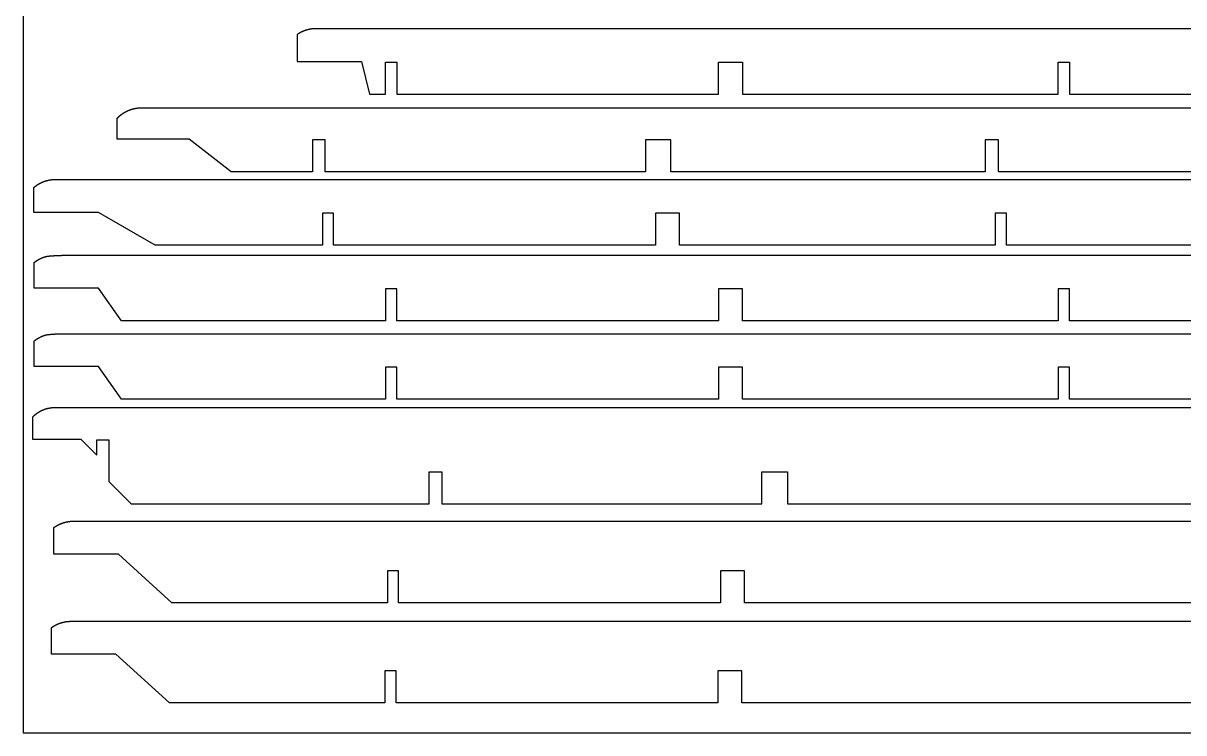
# Model space of a CAD drawing. Header units: inches. Extents: x -572 to -437, y -715 to -380.
# Drawn here: x -571.68 to -535.43, y -668.26 to -646.1 of the extents above; entities that cross this region are included whole.
import ezdxf

# ---------------------------------------------------------------- set-up
doc = ezdxf.new("R2010")
doc.units = ezdxf.units.IN
doc.header["$MEASUREMENT"] = 0
doc.layers.add('pic', color=1, linetype='Continuous')

msp = doc.modelspace()

# ---------------------------------------------------------------- linework, layer by layer
at = {"color": 7, "linetype": 'Continuous', "lineweight": 25}
for points in [[(-515.833, -646.266), (-562.526, -646.266), (-562.531, -646.266), (-562.536, -646.266), (-562.541, -646.266), (-562.546, -646.266), (-562.551, -646.266), (-562.555, -646.267), (-562.56, -646.267), (-562.565, -646.267), (-562.57, -646.267), (-562.575, -646.267), (-562.58, -646.267), (-562.585, -646.268), (-562.589, -646.268), (-562.594, -646.268), (-562.599, -646.269), (-562.604, -646.269), (-562.609, -646.269), (-562.614, -646.27), (-562.619, -646.27), (-562.623, -646.27), (-562.628, -646.271), (-562.633, -646.271), (-562.638, -646.272), (-562.643, -646.272), (-562.648, -646.273), (-562.653, -646.273), (-562.657, -646.274), (-562.662, -646.275), (-562.667, -646.275), (-562.672, -646.276), (-562.677, -646.276), (-562.682, -646.277), (-562.686, -646.278), (-562.691, -646.279), (-562.696, -646.279), (-562.701, -646.28), (-562.706, -646.281), (-562.711, -646.282), (-562.715, -646.282), (-562.72, -646.283), (-562.725, -646.284), (-562.73, -646.285), (-562.734, -646.286), (-562.739, -646.287), (-562.744, -646.288), (-562.749, -646.289), (-562.754, -646.29), (-562.758, -646.291), (-562.763, -646.292), (-562.768, -646.293), (-562.773, -646.294), (-562.777, -646.295), (-562.782, -646.296), (-562.787, -646.297), (-562.792, -646.299), (-562.794, -646.299), (-562.796, -646.3), (-562.801, -646.301), (-562.806, -646.302), (-562.81, -646.303), (-562.815, -646.305), (-562.82, -646.306), (-562.824, -646.307), (-562.829, -646.309), (-562.834, -646.31), (-562.838, -646.311), (-562.843, -646.313), (-562.848, -646.314), (-562.852, -646.316), (-562.857, -646.317), (-562.861, -646.319), (-562.866, -646.32), (-562.871, -646.322), (-562.875, -646.323), (-562.88, -646.325), (-562.884, -646.326), (-562.889, -646.328), (-562.894, -646.33), (-562.898, -646.331), (-562.903, -646.333), (-562.907, -646.335), (-562.912, -646.336), (-562.916, -646.338), (-562.921, -646.34), (-562.925, -646.342), (-562.93, -646.343), (-562.934, -646.345), (-562.939, -646.347), (-562.943, -646.349), (-562.948, -646.351), (-562.952, -646.353), (-562.957, -646.355), (-562.961, -646.357), (-562.966, -646.359), (-562.97, -646.361), (-562.975, -646.363), (-562.979, -646.365), (-562.983, -646.367), (-562.988, -646.369), (-562.992, -646.371), (-562.997, -646.373), (-563.001, -646.375), (-563.005, -646.377), (-563.01, -646.38), (-563.014, -646.382), (-563.018, -646.384), (-563.023, -646.386), (-563.027, -646.389), (-563.031, -646.391), (-563.036, -646.393), (-563.04, -646.396), (-563.044, -646.398), (-563.048, -646.4), (-563.053, -646.403), (-563.057, -646.405), (-563.061, -646.407), (-563.065, -646.41), (-563.069, -646.412), (-563.073, -646.415), (-563.078, -646.417), (-563.082, -646.42), (-563.086, -646.422), (-563.09, -646.425), (-563.094, -646.428), (-563.098, -646.43), (-563.102, -646.433), (-563.106, -646.436), (-563.11, -646.438), (-563.125, -646.448), (-563.125, -647.296), (-561.12, -647.296), (-560.865, -648.316), (-560.369, -648.316), (-560.369, -647.316), (-560.019, -647.316), (-560.019, -648.316), (-549.969, -648.316), (-549.969, -647.316), (-549.219, -647.316), (-549.219, -648.316), (-539.355, -648.316), (-539.355, -647.316), (-539.005, -647.316), (-539.005, -648.316), (-529.141, -648.316)], [(-541.218, -650.722), (-541.218, -649.737), (-541.637, -649.737), (-541.637, -650.737), (-551.451, -650.737), (-551.451, -649.737), (-552.251, -649.737), (-552.251, -650.737), (-562.251, -650.737), (-562.251, -649.737), (-562.651, -649.737), (-562.651, -650.737), (-562.882, -650.737), (-563.114, -650.737), (-563.345, -650.737), (-563.576, -650.737), (-563.807, -650.737), (-564.038, -650.737), (-564.269, -650.737), (-564.5, -650.737), (-564.731, -650.737), (-564.962, -650.737), (-565.19, -650.737), (-566.502, -649.717), (-568.746, -649.717), (-568.746, -649.062), (-568.744, -649.06), (-568.742, -649.058), (-568.739, -649.055), (-568.737, -649.053), (-568.735, -649.05), (-568.732, -649.048), (-568.73, -649.046), (-568.728, -649.043), (-568.725, -649.041), (-568.723, -649.039), (-568.721, -649.036), (-568.718, -649.034), (-568.716, -649.031), (-568.714, -649.029), (-568.711, -649.027), (-568.709, -649.024), (-568.707, -649.022), (-568.704, -649.02), (-568.702, -649.018), (-568.699, -649.015), (-568.697, -649.013), (-568.695, -649.011), (-568.692, -649.008), (-568.69, -649.006), (-568.687, -649.004), (-568.685, -649.002), (-568.682, -648.999), (-568.68, -648.997), (-568.677, -648.995), (-568.675, -648.993), (-568.672, -648.991), (-568.67, -648.988), (-568.667, -648.986), (-568.665, -648.984), (-568.662, -648.982), (-568.66, -648.98), (-568.657, -648.977), (-568.655, -648.975), (-568.652, -648.973), (-568.649, -648.971), (-568.647, -648.969), (-568.644, -648.967), (-568.642, -648.965), (-568.639, -648.963), (-568.637, -648.96), (-568.634, -648.958), (-568.631, -648.956), (-568.629, -648.954), (-568.626, -648.952), (-568.623, -648.95), (-568.621, -648.948), (-568.618, -648.946), (-568.615, -648.944), (-568.613, -648.942), (-568.61, -648.94), (-568.607, -648.938), (-568.605, -648.936), (-568.602, -648.934), (-568.599, -648.932), (-568.597, -648.93), (-568.594, -648.928), (-568.591, -648.926), (-568.588, -648.924), (-568.586, -648.922), (-568.583, -648.921), (-568.58, -648.919), (-568.577, -648.917), (-568.575, -648.915), (-568.572, -648.913), (-568.569, -648.911), (-568.566, -648.909), (-568.564, -648.907), (-568.561, -648.906), (-568.558, -648.904), (-568.555, -648.902), (-568.552, -648.9), (-568.55, -648.898), (-568.547, -648.897), (-568.544, -648.895), (-568.541, -648.893), (-568.538, -648.891), (-568.535, -648.89), (-568.533, -648.888), (-568.53, -648.886), (-568.527, -648.884), (-568.524, -648.883), (-568.521, -648.881), (-568.518, -648.879), (-568.516, -648.878), (-568.513, -648.876), (-568.51, -648.874), (-568.507, -648.873), (-568.504, -648.871), (-568.501, -648.869), (-568.498, -648.868), (-568.495, -648.866), (-568.492, -648.865), (-568.489, -648.863), (-568.487, -648.861), (-568.484, -648.86), (-568.481, -648.858), (-568.478, -648.857), (-568.475, -648.855), (-568.472, -648.854), (-568.469, -648.852), (-568.466, -648.851), (-568.463, -648.849), (-568.46, -648.848), (-568.457, -648.846), (-568.454, -648.845), (-568.451, -648.843), (-568.448, -648.842), (-568.445, -648.84), (-568.442, -648.839), (-568.439, -648.837), (-568.436, -648.836), (-568.433, -648.835), (-568.43, -648.833), (-568.427, -648.832), (-568.424, -648.83), (-568.421, -648.829), (-568.418, -648.828), (-568.415, -648.826), (-568.412, -648.825), (-568.409, -648.824), (-568.406, -648.822), (-568.402, -648.821), (-568.399, -648.82), (-568.396, -648.818), (-568.393, -648.817), (-568.39, -648.816), (-568.387, -648.815), (-568.384, -648.813), (-568.381, -648.812), (-568.378, -648.811), (-568.375, -648.81), (-568.372, -648.808), (-568.368, -648.807), (-568.365, -648.806), (-568.362, -648.805), (-568.359, -648.804), (-568.356, -648.803), (-568.353, -648.801), (-568.35, -648.8), (-568.346, -648.799), (-568.343, -648.798), (-568.34, -648.797), (-568.337, -648.796), (-568.334, -648.795), (-568.331, -648.794), (-568.328, -648.793), (-568.324, -648.791), (-568.321, -648.79), (-568.318, -648.789), (-568.315, -648.788), (-568.312, -648.787), (-568.308, -648.786), (-568.305, -648.785), (-568.302, -648.784), (-568.299, -648.783), (-568.296, -648.782), (-568.292, -648.781), (-568.289, -648.78), (-568.286, -648.779), (-568.283, -648.779), (-568.28, -648.778), (-568.276, -648.777), (-568.273, -648.776), (-568.27, -648.775), (-568.267, -648.774), (-568.264, -648.773), (-568.26, -648.772), (-568.257, -648.771), (-568.254, -648.771), (-568.251, -648.77), (-568.247, -648.769), (-568.244, -648.768), (-568.241, -648.767), (-568.238, -648.767), (-568.234, -648.766), (-568.231, -648.765), (-568.228, -648.764), (-568.225, -648.764), (-568.221, -648.763), (-568.218, -648.762), (-568.215, -648.761), (-568.212, -648.761), (-568.208, -648.76), (-568.205, -648.759), (-568.202, -648.759), (-568.199, -648.758), (-568.195, -648.757), (-568.192, -648.757), (-568.189, -648.756), (-568.186, -648.755), (-568.182, -648.755), (-568.179, -648.754), (-568.176, -648.754), (-568.172, -648.753), (-568.169, -648.752), (-568.166, -648.752), (-568.163, -648.751), (-568.159, -648.751), (-568.156, -648.75), (-568.153, -648.75), (-568.149, -648.749), (-568.146, -648.749), (-568.143, -648.748), (-568.139, -648.748), (-568.136, -648.747), (-568.133, -648.747), (-568.129, -648.746), (-568.126, -648.746), (-568.123, -648.745), (-568.119, -648.745), (-568.116, -648.745), (-568.113, -648.744), (-568.109, -648.744), (-568.106, -648.743), (-568.103, -648.743), (-568.099, -648.743), (-568.096, -648.742), (-568.093, -648.742), (-568.089, -648.742), (-568.086, -648.741), (-568.083, -648.741), (-568.079, -648.741), (-568.076, -648.741), (-568.073, -648.74), (-568.069, -648.74), (-568.066, -648.74), (-568.063, -648.739), (-568.059, -648.739), (-568.056, -648.739), (-568.053, -648.739), (-568.049, -648.739), (-568.046, -648.738), (-568.042, -648.738), (-568.039, -648.738), (-568.036, -648.738), (-568.032, -648.738), (-568.029, -648.738), (-568.026, -648.737), (-568.022, -648.737), (-568.019, -648.737), (-568.016, -648.737), (-568.012, -648.737), (-568.009, -648.737), (-568.006, -648.737), (-568.002, -648.737), (-567.999, -648.737), (-567.995, -648.737), (-567.992, -648.737), (-567.989, -648.737), (-567.985, -648.737), (-514.657, -648.737)], [(-531.112, -653.024), (-540.976, -653.024), (-540.976, -652.024), (-541.326, -652.024), (-541.326, -653.024), (-551.19, -653.024), (-551.19, -652.024), (-551.94, -652.024), (-551.94, -653.024), (-561.99, -653.024), (-561.99, -652.024), (-562.34, -652.024), (-562.34, -653.024), (-562.838, -653.024), (-563.31, -653.024), (-563.782, -653.024), (-564.255, -653.024), (-564.727, -653.024), (-565.199, -653.024), (-565.672, -653.024), (-566.144, -653.024), (-566.616, -653.024), (-567.089, -653.024), (-567.568, -653.024), (-569.335, -652.004), (-571.353, -652.004), (-571.353, -651.227), (-571.34, -651.216), (-571.335, -651.213), (-571.331, -651.209), (-571.327, -651.205), (-571.322, -651.202), (-571.318, -651.198), (-571.313, -651.195), (-571.309, -651.191), (-571.304, -651.188), (-571.3, -651.184), (-571.295, -651.181), (-571.291, -651.177), (-571.286, -651.174), (-571.282, -651.171), (-571.277, -651.167), (-571.272, -651.164), (-571.268, -651.161), (-571.263, -651.157), (-571.258, -651.154), (-571.254, -651.151), (-571.249, -651.148), (-571.244, -651.145), (-571.239, -651.142), (-571.235, -651.138), (-571.23, -651.135), (-571.225, -651.132), (-571.22, -651.129), (-571.215, -651.126), (-571.21, -651.123), (-571.206, -651.12), (-571.201, -651.117), (-571.196, -651.115), (-571.191, -651.112), (-571.186, -651.109), (-571.181, -651.106), (-571.176, -651.103), (-571.171, -651.101), (-571.166, -651.098), (-571.161, -651.095), (-571.156, -651.092), (-571.151, -651.09), (-571.146, -651.087), (-571.141, -651.085), (-571.136, -651.082), (-571.131, -651.08), (-571.125, -651.077), (-571.12, -651.075), (-571.115, -651.072), (-571.11, -651.07), (-571.105, -651.067), (-571.1, -651.065), (-571.094, -651.063), (-571.089, -651.06), (-571.084, -651.058), (-571.079, -651.056), (-571.074, -651.054), (-571.068, -651.052), (-571.063, -651.049), (-571.058, -651.047), (-571.053, -651.045), (-571.047, -651.043), (-571.042, -651.041), (-571.037, -651.039), (-571.031, -651.037), (-571.026, -651.035), (-571.021, -651.033), (-571.015, -651.032), (-571.01, -651.03), (-571.004, -651.028), (-570.999, -651.026), (-570.994, -651.024), (-570.988, -651.023), (-570.983, -651.021), (-570.977, -651.019), (-570.972, -651.018), (-570.966, -651.016), (-570.961, -651.015), (-570.956, -651.013), (-570.95, -651.011), (-570.945, -651.01), (-570.939, -651.009), (-570.934, -651.007), (-570.928, -651.006), (-570.922, -651.004), (-570.917, -651.003), (-570.911, -651.002), (-570.906, -651), (-570.9, -650.999), (-570.895, -650.998), (-570.889, -650.997), (-570.884, -650.996), (-570.878, -650.994), (-570.872, -650.993), (-570.867, -650.992), (-570.861, -650.991), (-570.856, -650.99), (-570.85, -650.989), (-570.844, -650.988), (-570.839, -650.987), (-570.833, -650.987), (-570.827, -650.986), (-570.822, -650.985), (-570.816, -650.984), (-570.811, -650.983), (-570.805, -650.983), (-570.799, -650.982), (-570.794, -650.981), (-570.788, -650.981), (-570.782, -650.98), (-570.777, -650.979), (-570.771, -650.979), (-570.765, -650.978), (-570.76, -650.978), (-570.754, -650.977), (-570.748, -650.977), (-570.743, -650.977), (-570.737, -650.976), (-570.731, -650.976), (-570.726, -650.976), (-570.72, -650.975), (-570.714, -650.975), (-570.709, -650.975), (-570.703, -650.975), (-570.697, -650.975), (-570.691, -650.975), (-570.686, -650.974), (-570.68, -650.974), (-570.674, -650.974), (-511.628, -650.974)], [(-531.423, -650.737), (-541.222, -650.737)], [(-529.141, -655.393), (-539.005, -655.393), (-539.005, -654.393), (-539.355, -654.393), (-539.355, -655.393), (-549.219, -655.393), (-549.219, -654.393), (-549.969, -654.393), (-549.969, -655.393), (-560.019, -655.393), (-560.019, -654.393), (-560.369, -654.393), (-560.369, -655.393), (-568.616, -655.393), (-569.333, -654.373), (-571.345, -654.373), (-571.345, -653.573), (-571.334, -653.565), (-571.332, -653.563), (-571.331, -653.562), (-571.329, -653.56), (-571.327, -653.559), (-571.325, -653.557), (-571.323, -653.556), (-571.322, -653.555), (-571.32, -653.553), (-571.318, -653.552), (-571.316, -653.55), (-571.314, -653.549), (-571.312, -653.548), (-571.311, -653.546), (-571.309, -653.545), (-571.307, -653.544), (-571.305, -653.542), (-571.303, -653.541), (-571.301, -653.54), (-571.299, -653.538), (-571.298, -653.537), (-571.296, -653.535), (-571.294, -653.534), (-571.292, -653.533), (-571.29, -653.531), (-571.288, -653.53), (-571.286, -653.529), (-571.285, -653.527), (-571.283, -653.526), (-571.281, -653.525), (-571.279, -653.524), (-571.277, -653.522), (-571.275, -653.521), (-571.273, -653.52), (-571.271, -653.518), (-571.269, -653.517), (-571.267, -653.516), (-571.266, -653.514), (-571.264, -653.513), (-571.262, -653.512), (-571.26, -653.511), (-571.258, -653.509), (-571.256, -653.508), (-571.254, -653.507), (-571.252, -653.506), (-571.25, -653.504), (-571.248, -653.503), (-571.246, -653.502), (-571.244, -653.501), (-571.242, -653.499), (-571.24, -653.498), (-571.238, -653.497), (-571.236, -653.496), (-571.234, -653.495), (-571.232, -653.493), (-571.231, -653.492), (-571.229, -653.491), (-571.227, -653.49), (-571.225, -653.489), (-571.223, -653.487), (-571.221, -653.486), (-571.219, -653.485), (-571.217, -653.484), (-571.215, -653.483), (-571.213, -653.482), (-571.211, -653.48), (-571.209, -653.479), (-571.207, -653.478), (-571.205, -653.477), (-571.203, -653.476), (-571.201, -653.475), (-571.199, -653.474), (-571.197, -653.472), (-571.195, -653.471), (-571.193, -653.47), (-571.191, -653.469), (-571.189, -653.468), (-571.187, -653.467), (-571.185, -653.466), (-571.183, -653.465), (-571.18, -653.464), (-571.178, -653.463), (-571.176, -653.461), (-571.174, -653.46), (-571.172, -653.459), (-571.17, -653.458), (-571.168, -653.457), (-571.166, -653.456), (-571.164, -653.455), (-571.162, -653.454), (-571.16, -653.453), (-571.158, -653.452), (-571.156, -653.451), (-571.154, -653.45), (-571.152, -653.449), (-571.15, -653.448), (-571.148, -653.447), (-571.146, -653.446), (-571.143, -653.445), (-571.141, -653.444), (-571.139, -653.443), (-571.137, -653.442), (-571.135, -653.441), (-571.133, -653.44), (-571.131, -653.439), (-571.129, -653.438), (-571.127, -653.437), (-571.125, -653.436), (-571.123, -653.435), (-571.121, -653.434), (-571.118, -653.433), (-571.116, -653.432), (-571.114, -653.431), (-571.112, -653.43), (-571.11, -653.429), (-571.108, -653.428), (-571.106, -653.427), (-571.104, -653.427), (-571.102, -653.426), (-571.099, -653.425), (-571.097, -653.424), (-571.095, -653.423), (-571.093, -653.422), (-571.091, -653.421), (-571.089, -653.42), (-571.087, -653.419), (-571.085, -653.419), (-571.082, -653.418), (-571.08, -653.417), (-571.078, -653.416), (-571.076, -653.415), (-571.074, -653.414), (-571.072, -653.413), (-571.07, -653.413), (-571.068, -653.412), (-571.065, -653.411), (-571.063, -653.41), (-571.061, -653.409), (-571.059, -653.408), (-571.057, -653.408), (-571.055, -653.407), (-571.053, -653.406), (-571.05, -653.405), (-571.048, -653.404), (-571.046, -653.404), (-571.044, -653.403), (-571.042, -653.402), (-571.04, -653.401), (-571.037, -653.401), (-571.037, -653.4), (-571.037, -653.4), (-571.036, -653.4), (-571.035, -653.4), (-571.033, -653.399), (-571.032, -653.399), (-571.031, -653.398), (-571.03, -653.398), (-571.029, -653.398), (-571.028, -653.397), (-571.026, -653.397), (-571.025, -653.396), (-571.024, -653.396), (-571.023, -653.396), (-571.022, -653.395), (-571.021, -653.395), (-571.02, -653.395), (-571.018, -653.394), (-571.017, -653.394), (-571.016, -653.394), (-571.015, -653.393), (-571.014, -653.393), (-571.013, -653.392), (-571.011, -653.392), (-571.01, -653.392), (-571.01, -653.392), (-571.009, -653.391), (-571.008, -653.391), (-571.008, -653.391), (-571.007, -653.391), (-571.007, -653.391), (-571.006, -653.39), (-571.005, -653.39), (-571.005, -653.39), (-571.004, -653.39), (-571.004, -653.39), (-571.003, -653.39), (-571.002, -653.389), (-571.002, -653.389), (-571.001, -653.389), (-571, -653.389), (-571, -653.389), (-570.999, -653.388), (-570.998, -653.388), (-570.998, -653.388), (-570.997, -653.388), (-570.997, -653.388), (-570.996, -653.388), (-570.995, -653.387), (-570.995, -653.387), (-570.994, -653.387), (-570.993, -653.387), (-570.993, -653.387), (-570.992, -653.387), (-570.991, -653.386), (-570.991, -653.386), (-570.99, -653.386), (-570.989, -653.386), (-570.989, -653.386), (-570.988, -653.386), (-570.987, -653.385), (-570.987, -653.385), (-570.986, -653.385), (-570.985, -653.385), (-570.985, -653.385), (-570.984, -653.385), (-570.983, -653.384), (-570.982, -653.384), (-570.982, -653.384), (-570.981, -653.384), (-570.98, -653.384), (-570.98, -653.384), (-570.979, -653.383), (-570.978, -653.383), (-570.978, -653.383), (-570.977, -653.383), (-570.976, -653.383), (-570.975, -653.383), (-570.975, -653.382), (-570.974, -653.382), (-570.973, -653.382), (-570.972, -653.382), (-570.972, -653.382), (-570.971, -653.382), (-570.97, -653.381), (-570.969, -653.381), (-570.969, -653.381), (-570.968, -653.381), (-570.967, -653.381), (-570.966, -653.381), (-570.966, -653.38), (-570.965, -653.38), (-570.964, -653.38), (-570.963, -653.38), (-570.962, -653.38), (-570.962, -653.38), (-570.961, -653.379), (-570.96, -653.379), (-570.959, -653.379), (-570.959, -653.379), (-570.958, -653.379), (-570.957, -653.379), (-570.956, -653.378), (-570.955, -653.378), (-570.954, -653.378), (-570.954, -653.378), (-570.953, -653.378), (-570.952, -653.378), (-570.951, -653.378), (-570.95, -653.377), (-570.949, -653.377), (-570.949, -653.377), (-570.948, -653.377), (-570.947, -653.377), (-570.946, -653.377), (-570.945, -653.376), (-570.944, -653.376), (-570.943, -653.376), (-570.943, -653.376), (-570.942, -653.376), (-570.941, -653.376), (-570.94, -653.376), (-570.939, -653.375), (-570.938, -653.375), (-570.937, -653.375), (-570.936, -653.375), (-570.935, -653.375), (-570.934, -653.375), (-570.934, -653.375), (-570.933, -653.374), (-570.932, -653.374), (-570.931, -653.374), (-570.93, -653.374), (-570.929, -653.374), (-570.928, -653.374), (-570.927, -653.373), (-570.926, -653.373), (-570.925, -653.373), (-570.924, -653.373), (-570.923, -653.373), (-570.922, -653.373), (-570.921, -653.373), (-570.92, -653.372), (-570.919, -653.372), (-570.918, -653.372), (-570.917, -653.372), (-570.916, -653.372), (-570.915, -653.372), (-570.914, -653.372), (-570.913, -653.371), (-570.912, -653.371), (-570.911, -653.371), (-570.91, -653.371), (-570.909, -653.371), (-570.908, -653.371), (-570.907, -653.371), (-570.906, -653.37), (-570.905, -653.37), (-570.904, -653.37), (-570.903, -653.37), (-570.901, -653.37), (-570.9, -653.37), (-570.899, -653.37), (-570.898, -653.37), (-570.897, -653.369), (-570.896, -653.369), (-570.895, -653.369), (-570.894, -653.369), (-570.893, -653.369), (-570.891, -653.369), (-570.89, -653.369), (-570.889, -653.368), (-570.888, -653.368), (-570.887, -653.368), (-570.886, -653.368), (-570.884, -653.368), (-570.883, -653.368), (-570.882, -653.368), (-570.881, -653.367), (-570.88, -653.367), (-570.879, -653.367), (-570.877, -653.367), (-570.876, -653.367), (-570.875, -653.367), (-570.874, -653.367), (-570.874, -653.367), (-570.873, -653.367), (-570.872, -653.367), (-570.872, -653.366), (-570.871, -653.366), (-570.871, -653.366), (-570.87, -653.366), (-570.869, -653.366), (-570.869, -653.366), (-570.868, -653.366), (-570.867, -653.366), (-570.867, -653.366), (-570.866, -653.366), (-570.866, -653.366), (-570.865, -653.366), (-570.864, -653.366), (-570.864, -653.366), (-570.863, -653.366), (-570.862, -653.365), (-570.862, -653.365), (-570.861, -653.365), (-570.86, -653.365), (-570.86, -653.365), (-570.859, -653.365), (-570.858, -653.365), (-570.858, -653.365), (-570.857, -653.365), (-570.856, -653.365), (-570.856, -653.365), (-570.855, -653.365), (-570.854, -653.365), (-570.854, -653.365), (-570.853, -653.365), (-570.852, -653.365), (-570.852, -653.364), (-570.851, -653.364), (-570.85, -653.364), (-570.85, -653.364), (-570.849, -653.364), (-570.848, -653.364), (-570.848, -653.364), (-570.847, -653.364), (-570.846, -653.364), (-570.846, -653.364), (-570.845, -653.364), (-570.844, -653.364), (-570.844, -653.364), (-570.843, -653.364), (-570.842, -653.364), (-570.842, -653.363), (-570.841, -653.363), (-570.84, -653.363), (-570.839, -653.363), (-570.839, -653.363), (-570.838, -653.363), (-570.837, -653.363), (-570.837, -653.363), (-570.836, -653.363), (-570.835, -653.363), (-570.834, -653.363), (-570.834, -653.363), (-570.833, -653.363), (-570.832, -653.363), (-570.832, -653.363), (-570.831, -653.363), (-570.83, -653.362), (-570.829, -653.362), (-570.829, -653.362), (-570.828, -653.362), (-570.827, -653.362), (-570.827, -653.362), (-570.826, -653.362), (-570.825, -653.362), (-570.824, -653.362), (-570.824, -653.362), (-570.823, -653.362), (-570.822, -653.362), (-570.821, -653.362), (-570.821, -653.362), (-570.82, -653.362), (-570.819, -653.362), (-570.818, -653.362), (-570.818, -653.361), (-570.817, -653.361), (-570.816, -653.361), (-570.815, -653.361), (-570.815, -653.361), (-570.814, -653.361), (-570.813, -653.361), (-570.812, -653.361), (-570.811, -653.361), (-570.811, -653.361), (-570.81, -653.361), (-570.809, -653.361), (-570.808, -653.361), (-570.808, -653.361), (-570.807, -653.361), (-570.806, -653.361), (-570.805, -653.36), (-570.804, -653.36), (-570.804, -653.36), (-570.803, -653.36), (-570.802, -653.36), (-570.801, -653.36), (-570.8, -653.36), (-570.8, -653.36), (-570.799, -653.36), (-570.798, -653.36), (-570.797, -653.36), (-570.796, -653.36), (-570.796, -653.36), (-570.795, -653.36), (-570.794, -653.36), (-570.793, -653.36), (-570.792, -653.36), (-570.791, -653.359), (-570.791, -653.359), (-570.79, -653.359), (-570.789, -653.359), (-570.788, -653.359), (-570.787, -653.359), (-570.787, -653.359), (-570.786, -653.359), (-570.785, -653.359), (-570.784, -653.359), (-570.783, -653.359), (-570.782, -653.359), (-570.781, -653.359), (-570.781, -653.359), (-570.78, -653.359), (-570.779, -653.359), (-570.778, -653.359), (-570.777, -653.358), (-570.776, -653.358), (-570.775, -653.358), (-570.775, -653.358), (-570.774, -653.358), (-570.773, -653.358), (-570.772, -653.358), (-570.771, -653.358), (-570.77, -653.358), (-570.769, -653.358), (-570.769, -653.358), (-570.768, -653.358), (-570.767, -653.358), (-570.766, -653.358), (-570.765, -653.358), (-570.764, -653.358), (-570.763, -653.358), (-570.762, -653.357), (-570.761, -653.357), (-570.761, -653.357), (-570.76, -653.357), (-570.759, -653.357), (-570.758, -653.357), (-570.757, -653.357), (-570.756, -653.357), (-570.755, -653.357), (-570.754, -653.357), (-570.753, -653.357), (-570.752, -653.357), (-570.751, -653.357), (-570.751, -653.357), (-570.75, -653.357), (-570.749, -653.357), (-570.748, -653.357), (-570.747, -653.357), (-570.746, -653.356), (-570.745, -653.356), (-570.744, -653.356), (-570.743, -653.356), (-570.742, -653.356), (-570.741, -653.356), (-570.74, -653.356), (-570.739, -653.356), (-570.738, -653.356), (-570.737, -653.356), (-570.736, -653.356), (-570.735, -653.356), (-570.735, -653.356), (-570.734, -653.356), (-570.733, -653.356), (-570.732, -653.356), (-570.731, -653.356), (-570.73, -653.356), (-570.729, -653.355), (-570.728, -653.355), (-570.727, -653.355), (-570.726, -653.355), (-570.725, -653.355), (-570.724, -653.355), (-570.723, -653.355), (-570.722, -653.355), (-570.721, -653.355), (-570.72, -653.355), (-570.719, -653.355), (-570.718, -653.355), (-570.717, -653.355), (-570.716, -653.355), (-570.715, -653.355), (-570.714, -653.355), (-570.713, -653.355), (-570.712, -653.355), (-570.711, -653.354), (-570.71, -653.354), (-570.709, -653.354), (-570.708, -653.354), (-570.707, -653.354), (-570.706, -653.354), (-570.705, -653.354), (-570.704, -653.354), (-570.703, -653.354), (-570.702, -653.354), (-570.701, -653.354), (-570.699, -653.354), (-570.698, -653.354), (-570.697, -653.354), (-570.696, -653.354), (-570.695, -653.354), (-570.694, -653.354), (-570.693, -653.354), (-570.692, -653.354), (-570.691, -653.353), (-570.69, -653.353), (-570.689, -653.353), (-570.688, -653.353), (-570.687, -653.353), (-570.686, -653.353), (-570.685, -653.353), (-570.684, -653.353), (-570.682, -653.353), (-570.681, -653.353), (-570.68, -653.353), (-570.679, -653.353), (-570.678, -653.353), (-570.677, -653.353), (-570.676, -653.353), (-570.675, -653.353), (-570.674, -653.353), (-570.673, -653.353), (-570.672, -653.353), (-570.67, -653.352), (-570.669, -653.352), (-570.668, -653.352), (-570.667, -653.352), (-570.666, -653.352), (-570.665, -653.352), (-570.664, -653.352), (-570.663, -653.352), (-570.661, -653.352), (-570.66, -653.352), (-570.659, -653.352), (-570.658, -653.352), (-570.657, -653.352), (-570.656, -653.352), (-570.655, -653.352), (-570.653, -653.352), (-570.652, -653.352), (-570.651, -653.352), (-570.65, -653.352), (-570.649, -653.351), (-570.648, -653.351), (-570.647, -653.351), (-570.645, -653.351), (-570.644, -653.351), (-570.643, -653.351), (-570.642, -653.351), (-570.641, -653.351), (-570.64, -653.351), (-570.638, -653.351), (-570.637, -653.351), (-570.636, -653.351), (-570.635, -653.351), (-570.634, -653.351), (-570.632, -653.351), (-570.631, -653.351), (-570.63, -653.351), (-570.629, -653.351), (-570.628, -653.351), (-570.626, -653.351), (-570.625, -653.35), (-570.624, -653.35), (-570.623, -653.35), (-570.622, -653.35), (-570.62, -653.35), (-570.619, -653.35), (-570.618, -653.35), (-570.617, -653.35), (-570.615, -653.35), (-570.614, -653.35), (-570.613, -653.35), (-570.612, -653.35), (-570.61, -653.35), (-570.609, -653.35), (-570.608, -653.35), (-570.607, -653.35), (-570.605, -653.35), (-570.604, -653.35), (-570.603, -653.35), (-570.602, -653.35), (-570.6, -653.349), (-570.599, -653.349), (-570.598, -653.349), (-570.597, -653.349), (-570.595, -653.349), (-570.594, -653.349), (-570.593, -653.349), (-570.592, -653.349), (-570.59, -653.349), (-570.589, -653.349), (-570.588, -653.349), (-570.586, -653.349), (-570.585, -653.349), (-570.584, -653.349), (-570.582, -653.349), (-570.581, -653.349), (-570.58, -653.349), (-570.579, -653.349), (-570.577, -653.349), (-570.576, -653.349), (-570.575, -653.348), (-570.573, -653.348), (-570.572, -653.348), (-570.571, -653.348), (-570.569, -653.348), (-570.568, -653.348), (-570.567, -653.348), (-570.565, -653.348), (-570.564, -653.348), (-570.563, -653.348), (-570.561, -653.348), (-570.56, -653.348), (-570.559, -653.348), (-570.557, -653.348), (-570.556, -653.348), (-570.554, -653.348), (-570.553, -653.348), (-570.552, -653.348), (-570.55, -653.348), (-570.549, -653.348), (-570.548, -653.348), (-570.546, -653.347), (-570.545, -653.347), (-570.543, -653.347), (-570.542, -653.347), (-570.541, -653.347), (-570.539, -653.347), (-570.538, -653.347), (-570.536, -653.347), (-570.535, -653.347), (-570.534, -653.347), (-570.532, -653.347), (-570.531, -653.347), (-570.529, -653.347), (-570.528, -653.347), (-570.527, -653.347), (-570.525, -653.347), (-570.524, -653.347), (-570.522, -653.347), (-570.521, -653.347), (-570.519, -653.347), (-570.518, -653.347), (-570.517, -653.347), (-570.515, -653.346), (-570.514, -653.346), (-570.512, -653.346), (-570.511, -653.346), (-570.509, -653.346), (-570.508, -653.346), (-570.506, -653.346), (-570.505, -653.346), (-570.503, -653.346), (-570.502, -653.346), (-570.501, -653.346), (-570.499, -653.346), (-570.498, -653.346), (-570.496, -653.346), (-570.495, -653.346), (-570.493, -653.346), (-570.492, -653.346), (-570.49, -653.346), (-570.489, -653.346), (-570.487, -653.346), (-570.486, -653.346), (-570.484, -653.345), (-570.483, -653.345), (-570.481, -653.345), (-570.48, -653.345), (-570.478, -653.345), (-570.477, -653.345), (-570.475, -653.345), (-570.473, -653.345), (-570.472, -653.345), (-570.47, -653.345), (-570.469, -653.345), (-570.467, -653.345), (-570.466, -653.345), (-570.464, -653.345), (-570.463, -653.345), (-570.461, -653.345), (-570.46, -653.345), (-570.458, -653.345), (-570.456, -653.345), (-570.455, -653.345), (-570.453, -653.345), (-570.452, -653.345), (-570.45, -653.345), (-570.449, -653.344), (-570.447, -653.344), (-570.445, -653.344), (-570.444, -653.344), (-570.442, -653.344), (-570.441, -653.344), (-570.439, -653.344), (-570.437, -653.344), (-570.436, -653.344), (-570.434, -653.344), (-570.433, -653.344), (-570.431, -653.344), (-570.429, -653.344), (-570.428, -653.344), (-570.426, -653.344), (-570.424, -653.344), (-570.423, -653.344), (-570.421, -653.344), (-570.42, -653.344), (-570.418, -653.344), (-570.416, -653.344), (-570.415, -653.344), (-570.413, -653.344), (-570.411, -653.343), (-570.41, -653.343), (-570.408, -653.343), (-570.406, -653.343), (-570.405, -653.343), (-570.403, -653.343), (-570.401, -653.343), (-570.4, -653.343), (-570.398, -653.343), (-570.396, -653.343), (-570.394, -653.343), (-507.965, -653.343)], [(-529.141, -657.842), (-539.005, -657.842), (-539.005, -656.842), (-539.355, -656.842), (-539.355, -657.842), (-549.219, -657.842), (-549.219, -656.842), (-549.969, -656.842), (-549.969, -657.842), (-560.019, -657.842), (-560.019, -656.842), (-560.369, -656.842), (-560.369, -657.842), (-568.616, -657.842), (-569.333, -656.822), (-571.345, -656.822), (-571.345, -656.022), (-571.334, -656.013), (-571.332, -656.012), (-571.331, -656.01), (-571.329, -656.009), (-571.327, -656.008), (-571.325, -656.006), (-571.323, -656.005), (-571.322, -656.003), (-571.32, -656.002), (-571.318, -656.001), (-571.316, -655.999), (-571.314, -655.998), (-571.312, -655.996), (-571.311, -655.995), (-571.309, -655.994), (-571.307, -655.992), (-571.305, -655.991), (-571.303, -655.99), (-571.301, -655.988), (-571.299, -655.987), (-571.298, -655.985), (-571.296, -655.984), (-571.294, -655.983), (-571.292, -655.981), (-571.29, -655.98), (-571.288, -655.979), (-571.286, -655.977), (-571.285, -655.976), (-571.283, -655.975), (-571.281, -655.974), (-571.279, -655.972), (-571.277, -655.971), (-571.275, -655.97), (-571.273, -655.968), (-571.271, -655.967), (-571.269, -655.966), (-571.267, -655.964), (-571.266, -655.963), (-571.264, -655.962), (-571.262, -655.961), (-571.26, -655.959), (-571.258, -655.958), (-571.256, -655.957), (-571.254, -655.956), (-571.252, -655.954), (-571.25, -655.953), (-571.248, -655.952), (-571.246, -655.951), (-571.244, -655.949), (-571.242, -655.948), (-571.24, -655.947), (-571.238, -655.946), (-571.236, -655.945), (-571.234, -655.943), (-571.232, -655.942), (-571.231, -655.941), (-571.229, -655.94), (-571.227, -655.939), (-571.225, -655.937), (-571.223, -655.936), (-571.221, -655.935), (-571.219, -655.934), (-571.217, -655.933), (-571.215, -655.931), (-571.213, -655.93), (-571.211, -655.929), (-571.209, -655.928), (-571.207, -655.927), (-571.205, -655.926), (-571.203, -655.925), (-571.201, -655.923), (-571.199, -655.922), (-571.197, -655.921), (-571.195, -655.92), (-571.193, -655.919), (-571.191, -655.918), (-571.189, -655.917), (-571.187, -655.916), (-571.185, -655.914), (-571.183, -655.913), (-571.18, -655.912), (-571.178, -655.911), (-571.176, -655.91), (-571.174, -655.909), (-571.172, -655.908), (-571.17, -655.907), (-571.168, -655.906), (-571.166, -655.905), (-571.164, -655.904), (-571.162, -655.903), (-571.16, -655.902), (-571.158, -655.901), (-571.156, -655.9), (-571.154, -655.899), (-571.152, -655.898), (-571.15, -655.896), (-571.148, -655.895), (-571.146, -655.894), (-571.143, -655.893), (-571.141, -655.892), (-571.139, -655.891), (-571.137, -655.89), (-571.135, -655.889), (-571.133, -655.889), (-571.131, -655.888), (-571.129, -655.887), (-571.127, -655.886), (-571.125, -655.885), (-571.123, -655.884), (-571.121, -655.883), (-571.118, -655.882), (-571.116, -655.881), (-571.114, -655.88), (-571.112, -655.879), (-571.11, -655.878), (-571.108, -655.877), (-571.106, -655.876), (-571.104, -655.875), (-571.102, -655.874), (-571.099, -655.873), (-571.097, -655.873), (-571.095, -655.872), (-571.093, -655.871), (-571.091, -655.87), (-571.089, -655.869), (-571.087, -655.868), (-571.085, -655.867), (-571.082, -655.866), (-571.08, -655.865), (-571.078, -655.865), (-571.076, -655.864), (-571.074, -655.863), (-571.072, -655.862), (-571.07, -655.861), (-571.068, -655.86), (-571.065, -655.86), (-571.063, -655.859), (-571.061, -655.858), (-571.059, -655.857), (-571.057, -655.856), (-571.055, -655.856), (-571.053, -655.855), (-571.05, -655.854), (-571.048, -655.853), (-571.046, -655.852), (-571.044, -655.852), (-571.042, -655.851), (-571.04, -655.85), (-571.037, -655.849), (-571.037, -655.849), (-571.037, -655.849), (-571.036, -655.849), (-571.035, -655.849), (-571.033, -655.848), (-571.032, -655.847), (-571.031, -655.847), (-571.03, -655.847), (-571.029, -655.846), (-571.028, -655.846), (-571.026, -655.846), (-571.025, -655.845), (-571.024, -655.845), (-571.023, -655.844), (-571.022, -655.844), (-571.021, -655.844), (-571.02, -655.843), (-571.018, -655.843), (-571.017, -655.843), (-571.016, -655.842), (-571.015, -655.842), (-571.014, -655.841), (-571.013, -655.841), (-571.011, -655.841), (-571.01, -655.84), (-571.01, -655.84), (-571.009, -655.84), (-571.008, -655.84), (-571.008, -655.84), (-571.007, -655.839), (-571.007, -655.839), (-571.006, -655.839), (-571.005, -655.839), (-571.005, -655.839), (-571.004, -655.839), (-571.004, -655.838), (-571.003, -655.838), (-571.002, -655.838), (-571.002, -655.838), (-571.001, -655.838), (-571, -655.838), (-571, -655.837), (-570.999, -655.837), (-570.998, -655.837), (-570.998, -655.837), (-570.997, -655.837), (-570.997, -655.836), (-570.996, -655.836), (-570.995, -655.836), (-570.995, -655.836), (-570.994, -655.836), (-570.993, -655.836), (-570.993, -655.835), (-570.992, -655.835), (-570.991, -655.835), (-570.991, -655.835), (-570.99, -655.835), (-570.989, -655.835), (-570.989, -655.834), (-570.988, -655.834), (-570.987, -655.834), (-570.987, -655.834), (-570.986, -655.834), (-570.985, -655.834), (-570.985, -655.833), (-570.984, -655.833), (-570.983, -655.833), (-570.982, -655.833), (-570.982, -655.833), (-570.981, -655.833), (-570.98, -655.832), (-570.98, -655.832), (-570.979, -655.832), (-570.978, -655.832), (-570.978, -655.832), (-570.977, -655.832), (-570.976, -655.831), (-570.975, -655.831), (-570.975, -655.831), (-570.974, -655.831), (-570.973, -655.831), (-570.972, -655.831), (-570.972, -655.83), (-570.971, -655.83), (-570.97, -655.83), (-570.969, -655.83), (-570.969, -655.83), (-570.968, -655.83), (-570.967, -655.829), (-570.966, -655.829), (-570.966, -655.829), (-570.965, -655.829), (-570.964, -655.829), (-570.963, -655.829), (-570.962, -655.828), (-570.962, -655.828), (-570.961, -655.828), (-570.96, -655.828), (-570.959, -655.828), (-570.959, -655.828), (-570.958, -655.827), (-570.957, -655.827), (-570.956, -655.827), (-570.955, -655.827), (-570.954, -655.827), (-570.954, -655.827), (-570.953, -655.827), (-570.952, -655.826), (-570.951, -655.826), (-570.95, -655.826), (-570.949, -655.826), (-570.949, -655.826), (-570.948, -655.826), (-570.947, -655.825), (-570.946, -655.825), (-570.945, -655.825), (-570.944, -655.825), (-570.943, -655.825), (-570.943, -655.825), (-570.942, -655.825), (-570.941, -655.824), (-570.94, -655.824), (-570.939, -655.824), (-570.938, -655.824), (-570.937, -655.824), (-570.936, -655.824), (-570.935, -655.823), (-570.934, -655.823), (-570.934, -655.823), (-570.933, -655.823), (-570.932, -655.823), (-570.931, -655.823), (-570.93, -655.823), (-570.929, -655.822), (-570.928, -655.822), (-570.927, -655.822), (-570.926, -655.822), (-570.925, -655.822), (-570.924, -655.822), (-570.923, -655.822), (-570.922, -655.821), (-570.921, -655.821), (-570.92, -655.821), (-570.919, -655.821), (-570.918, -655.821), (-570.917, -655.821), (-570.916, -655.821), (-570.915, -655.82), (-570.914, -655.82), (-570.913, -655.82), (-570.912, -655.82), (-570.911, -655.82), (-570.91, -655.82), (-570.909, -655.82), (-570.908, -655.819), (-570.907, -655.819), (-570.906, -655.819), (-570.905, -655.819), (-570.904, -655.819), (-570.903, -655.819), (-570.901, -655.819), (-570.9, -655.818), (-570.899, -655.818), (-570.898, -655.818), (-570.897, -655.818), (-570.896, -655.818), (-570.895, -655.818), (-570.894, -655.818), (-570.893, -655.817), (-570.891, -655.817), (-570.89, -655.817), (-570.889, -655.817), (-570.888, -655.817), (-570.887, -655.817), (-570.886, -655.817), (-570.884, -655.817), (-570.883, -655.816), (-570.882, -655.816), (-570.881, -655.816), (-570.88, -655.816), (-570.879, -655.816), (-570.877, -655.816), (-570.876, -655.816), (-570.875, -655.815), (-570.874, -655.815), (-570.874, -655.815), (-570.873, -655.815), (-570.872, -655.815), (-570.872, -655.815), (-570.871, -655.815), (-570.871, -655.815), (-570.87, -655.815), (-570.869, -655.815), (-570.869, -655.815), (-570.868, -655.815), (-570.867, -655.815), (-570.867, -655.815), (-570.866, -655.815), (-570.866, -655.814), (-570.865, -655.814), (-570.864, -655.814), (-570.864, -655.814), (-570.863, -655.814), (-570.862, -655.814), (-570.862, -655.814), (-570.861, -655.814), (-570.86, -655.814), (-570.86, -655.814), (-570.859, -655.814), (-570.858, -655.814), (-570.858, -655.814), (-570.857, -655.814), (-570.856, -655.814), (-570.856, -655.814), (-570.855, -655.813), (-570.854, -655.813), (-570.854, -655.813), (-570.853, -655.813), (-570.852, -655.813), (-570.852, -655.813), (-570.851, -655.813), (-570.85, -655.813), (-570.85, -655.813), (-570.849, -655.813), (-570.848, -655.813), (-570.848, -655.813), (-570.847, -655.813), (-570.846, -655.813), (-570.846, -655.813), (-570.845, -655.812), (-570.844, -655.812), (-570.844, -655.812), (-570.843, -655.812), (-570.842, -655.812), (-570.842, -655.812), (-570.841, -655.812), (-570.84, -655.812), (-570.839, -655.812), (-570.839, -655.812), (-570.838, -655.812), (-570.837, -655.812), (-570.837, -655.812), (-570.836, -655.812), (-570.835, -655.812), (-570.834, -655.812), (-570.834, -655.811), (-570.833, -655.811), (-570.832, -655.811), (-570.832, -655.811), (-570.831, -655.811), (-570.83, -655.811), (-570.829, -655.811), (-570.829, -655.811), (-570.828, -655.811), (-570.827, -655.811), (-570.827, -655.811), (-570.826, -655.811), (-570.825, -655.811), (-570.824, -655.811), (-570.824, -655.811), (-570.823, -655.811), (-570.822, -655.81), (-570.821, -655.81), (-570.821, -655.81), (-570.82, -655.81), (-570.819, -655.81), (-570.818, -655.81), (-570.818, -655.81), (-570.817, -655.81), (-570.816, -655.81), (-570.815, -655.81), (-570.815, -655.81), (-570.814, -655.81), (-570.813, -655.81), (-570.812, -655.81), (-570.811, -655.81), (-570.811, -655.81), (-570.81, -655.81), (-570.809, -655.809), (-570.808, -655.809), (-570.808, -655.809), (-570.807, -655.809), (-570.806, -655.809), (-570.805, -655.809), (-570.804, -655.809), (-570.804, -655.809), (-570.803, -655.809), (-570.802, -655.809), (-570.801, -655.809), (-570.8, -655.809), (-570.8, -655.809), (-570.799, -655.809), (-570.798, -655.809), (-570.797, -655.809), (-570.796, -655.808), (-570.796, -655.808), (-570.795, -655.808), (-570.794, -655.808), (-570.793, -655.808), (-570.792, -655.808), (-570.791, -655.808), (-570.791, -655.808), (-570.79, -655.808), (-570.789, -655.808), (-570.788, -655.808), (-570.787, -655.808), (-570.787, -655.808), (-570.786, -655.808), (-570.785, -655.808), (-570.784, -655.808), (-570.783, -655.808), (-570.782, -655.807), (-570.781, -655.807), (-570.781, -655.807), (-570.78, -655.807), (-570.779, -655.807), (-570.778, -655.807), (-570.777, -655.807), (-570.776, -655.807), (-570.775, -655.807), (-570.775, -655.807), (-570.774, -655.807), (-570.773, -655.807), (-570.772, -655.807), (-570.771, -655.807), (-570.77, -655.807), (-570.769, -655.807), (-570.769, -655.807), (-570.768, -655.807), (-570.767, -655.806), (-570.766, -655.806), (-570.765, -655.806), (-570.764, -655.806), (-570.763, -655.806), (-570.762, -655.806), (-570.761, -655.806), (-570.761, -655.806), (-570.76, -655.806), (-570.759, -655.806), (-570.758, -655.806), (-570.757, -655.806), (-570.756, -655.806), (-570.755, -655.806), (-570.754, -655.806), (-570.753, -655.806), (-570.752, -655.806), (-570.751, -655.805), (-570.751, -655.805), (-570.75, -655.805), (-570.749, -655.805), (-570.748, -655.805), (-570.747, -655.805), (-570.746, -655.805), (-570.745, -655.805), (-570.744, -655.805), (-570.743, -655.805), (-570.742, -655.805), (-570.741, -655.805), (-570.74, -655.805), (-570.739, -655.805), (-570.738, -655.805), (-570.737, -655.805), (-570.736, -655.805), (-570.735, -655.805), (-570.735, -655.804), (-570.734, -655.804), (-570.733, -655.804), (-570.732, -655.804), (-570.731, -655.804), (-570.73, -655.804), (-570.729, -655.804), (-570.728, -655.804), (-570.727, -655.804), (-570.726, -655.804), (-570.725, -655.804), (-570.724, -655.804), (-570.723, -655.804), (-570.722, -655.804), (-570.721, -655.804), (-570.72, -655.804), (-570.719, -655.804), (-570.718, -655.804), (-570.717, -655.803), (-570.716, -655.803), (-570.715, -655.803), (-570.714, -655.803), (-570.713, -655.803), (-570.712, -655.803), (-570.711, -655.803), (-570.71, -655.803), (-570.709, -655.803), (-570.708, -655.803), (-570.707, -655.803), (-570.706, -655.803), (-570.705, -655.803), (-570.704, -655.803), (-570.703, -655.803), (-570.702, -655.803), (-570.701, -655.803), (-570.699, -655.803), (-570.698, -655.803), (-570.697, -655.802), (-570.696, -655.802), (-570.695, -655.802), (-570.694, -655.802), (-570.693, -655.802), (-570.692, -655.802), (-570.691, -655.802), (-570.69, -655.802), (-570.689, -655.802), (-570.688, -655.802), (-570.687, -655.802), (-570.686, -655.802), (-570.685, -655.802), (-570.684, -655.802), (-570.682, -655.802), (-570.681, -655.802), (-570.68, -655.802), (-570.679, -655.802), (-570.678, -655.802), (-570.677, -655.801), (-570.676, -655.801), (-570.675, -655.801), (-570.674, -655.801), (-570.673, -655.801), (-570.672, -655.801), (-570.67, -655.801), (-570.669, -655.801), (-570.668, -655.801), (-570.667, -655.801), (-570.666, -655.801), (-570.665, -655.801), (-570.664, -655.801), (-570.663, -655.801), (-570.661, -655.801), (-570.66, -655.801), (-570.659, -655.801), (-570.658, -655.801), (-570.657, -655.801), (-570.656, -655.8), (-570.655, -655.8), (-570.653, -655.8), (-570.652, -655.8), (-570.651, -655.8), (-570.65, -655.8), (-570.649, -655.8), (-570.648, -655.8), (-570.647, -655.8), (-570.645, -655.8), (-570.644, -655.8), (-570.643, -655.8), (-570.642, -655.8), (-570.641, -655.8), (-570.64, -655.8), (-570.638, -655.8), (-570.637, -655.8), (-570.636, -655.8), (-570.635, -655.8), (-570.634, -655.799), (-570.632, -655.799), (-570.631, -655.799), (-570.63, -655.799), (-570.629, -655.799), (-570.628, -655.799), (-570.626, -655.799), (-570.625, -655.799), (-570.624, -655.799), (-570.623, -655.799), (-570.622, -655.799), (-570.62, -655.799), (-570.619, -655.799), (-570.618, -655.799), (-570.617, -655.799), (-570.615, -655.799), (-570.614, -655.799), (-570.613, -655.799), (-570.612, -655.799), (-570.61, -655.799), (-570.609, -655.798), (-570.608, -655.798), (-570.607, -655.798), (-570.605, -655.798), (-570.604, -655.798), (-570.603, -655.798), (-570.602, -655.798), (-570.6, -655.798), (-570.599, -655.798), (-570.598, -655.798), (-570.597, -655.798), (-570.595, -655.798), (-570.594, -655.798), (-570.593, -655.798), (-570.592, -655.798), (-570.59, -655.798), (-570.589, -655.798), (-570.588, -655.798), (-570.586, -655.798), (-570.585, -655.798), (-570.584, -655.798), (-570.582, -655.797), (-570.581, -655.797), (-570.58, -655.797), (-570.579, -655.797), (-570.577, -655.797), (-570.576, -655.797), (-570.575, -655.797), (-570.573, -655.797), (-570.572, -655.797), (-570.571, -655.797), (-570.569, -655.797), (-570.568, -655.797), (-570.567, -655.797), (-570.565, -655.797), (-570.564, -655.797), (-570.563, -655.797), (-570.561, -655.797), (-570.56, -655.797), (-570.559, -655.797), (-570.557, -655.797), (-570.556, -655.796), (-570.554, -655.796), (-570.553, -655.796), (-570.552, -655.796), (-570.55, -655.796), (-570.549, -655.796), (-570.548, -655.796), (-570.546, -655.796), (-570.545, -655.796), (-570.543, -655.796), (-570.542, -655.796), (-570.541, -655.796), (-570.539, -655.796), (-570.538, -655.796), (-570.536, -655.796), (-570.535, -655.796), (-570.534, -655.796), (-570.532, -655.796), (-570.531, -655.796), (-570.529, -655.796), (-570.528, -655.796), (-570.527, -655.796), (-570.525, -655.795), (-570.524, -655.795), (-570.522, -655.795), (-570.521, -655.795), (-570.519, -655.795), (-570.518, -655.795), (-570.517, -655.795), (-570.515, -655.795), (-570.514, -655.795), (-570.512, -655.795), (-570.511, -655.795), (-570.509, -655.795), (-570.508, -655.795), (-570.506, -655.795), (-570.505, -655.795), (-570.503, -655.795), (-570.502, -655.795), (-570.501, -655.795), (-570.499, -655.795), (-570.498, -655.795), (-570.496, -655.795), (-570.495, -655.794), (-570.493, -655.794), (-570.492, -655.794), (-570.49, -655.794), (-570.489, -655.794), (-570.487, -655.794), (-570.486, -655.794), (-570.484, -655.794), (-570.483, -655.794), (-570.481, -655.794), (-570.48, -655.794), (-570.478, -655.794), (-570.477, -655.794), (-570.475, -655.794), (-570.473, -655.794), (-570.472, -655.794), (-570.47, -655.794), (-570.469, -655.794), (-570.467, -655.794), (-570.466, -655.794), (-570.464, -655.794), (-570.463, -655.794), (-570.461, -655.794), (-570.46, -655.793), (-570.458, -655.793), (-570.456, -655.793), (-570.455, -655.793), (-570.453, -655.793), (-570.452, -655.793), (-570.45, -655.793), (-570.449, -655.793), (-570.447, -655.793), (-570.445, -655.793), (-570.444, -655.793), (-570.442, -655.793), (-570.441, -655.793), (-570.439, -655.793), (-570.437, -655.793), (-570.436, -655.793), (-570.434, -655.793), (-570.433, -655.793), (-570.431, -655.793), (-570.429, -655.793), (-570.428, -655.793), (-570.426, -655.793), (-570.424, -655.792), (-570.423, -655.792), (-570.421, -655.792), (-570.42, -655.792), (-570.418, -655.792), (-570.416, -655.792), (-570.415, -655.792), (-570.413, -655.792), (-570.411, -655.792), (-570.41, -655.792), (-570.408, -655.792), (-570.406, -655.792), (-570.405, -655.792), (-570.403, -655.792), (-570.401, -655.792), (-570.4, -655.792), (-570.398, -655.792), (-570.396, -655.792), (-570.394, -655.792), (-507.965, -655.792)], [(-504.897, -658.107), (-570.692, -658.107), (-570.698, -658.107), (-570.704, -658.107), (-570.71, -658.107), (-570.716, -658.107), (-570.722, -658.107), (-570.728, -658.107), (-570.734, -658.108), (-570.74, -658.108), (-570.747, -658.108), (-570.753, -658.109), (-570.759, -658.109), (-570.765, -658.109), (-570.771, -658.11), (-570.777, -658.11), (-570.783, -658.111), (-570.789, -658.112), (-570.795, -658.112), (-570.801, -658.113), (-570.804, -658.113), (-570.807, -658.114), (-570.813, -658.114), (-570.819, -658.115), (-570.825, -658.116), (-570.831, -658.117), (-570.837, -658.118), (-570.843, -658.118), (-570.849, -658.119), (-570.855, -658.12), (-570.861, -658.121), (-570.867, -658.122), (-570.873, -658.124), (-570.879, -658.125), (-570.885, -658.126), (-570.891, -658.127), (-570.897, -658.128), (-570.903, -658.13), (-570.909, -658.131), (-570.915, -658.132), (-570.921, -658.134), (-570.926, -658.135), (-570.932, -658.137), (-570.938, -658.138), (-570.944, -658.14), (-570.95, -658.141), (-570.956, -658.143), (-570.962, -658.144), (-570.968, -658.146), (-570.973, -658.148), (-570.979, -658.15), (-570.985, -658.151), (-570.991, -658.153), (-570.997, -658.155), (-571.002, -658.157), (-571.008, -658.159), (-571.014, -658.161), (-571.02, -658.163), (-571.025, -658.165), (-571.031, -658.167), (-571.037, -658.169), (-571.042, -658.171), (-571.048, -658.173), (-571.054, -658.176), (-571.059, -658.178), (-571.065, -658.18), (-571.07, -658.182), (-571.076, -658.185), (-571.082, -658.187), (-571.087, -658.189), (-571.093, -658.192), (-571.098, -658.194), (-571.104, -658.197), (-571.109, -658.199), (-571.115, -658.202), (-571.12, -658.205), (-571.126, -658.207), (-571.131, -658.21), (-571.136, -658.213), (-571.142, -658.215), (-571.147, -658.218), (-571.152, -658.221), (-571.158, -658.224), (-571.163, -658.227), (-571.168, -658.23), (-571.174, -658.233), (-571.179, -658.236), (-571.184, -658.239), (-571.189, -658.242), (-571.195, -658.245), (-571.2, -658.248), (-571.205, -658.251), (-571.21, -658.254), (-571.215, -658.257), (-571.22, -658.261), (-571.226, -658.264), (-571.231, -658.267), (-571.236, -658.271), (-571.241, -658.274), (-571.246, -658.277), (-571.251, -658.281), (-571.256, -658.284), (-571.261, -658.288), (-571.266, -658.291), (-571.271, -658.295), (-571.276, -658.298), (-571.28, -658.302), (-571.285, -658.306), (-571.29, -658.309), (-571.295, -658.313), (-571.3, -658.317), (-571.305, -658.32), (-571.309, -658.324), (-571.314, -658.328), (-571.319, -658.332), (-571.323, -658.336), (-571.328, -658.34), (-571.333, -658.344), (-571.337, -658.348), (-571.342, -658.352), (-571.346, -658.356), (-571.351, -658.36), (-571.355, -658.364), (-571.36, -658.368), (-571.364, -658.372), (-571.369, -658.376), (-571.373, -658.38), (-571.377, -658.384), (-571.382, -658.389), (-571.386, -658.393), (-571.39, -658.397), (-571.39, -659.087), (-569.89, -659.087), (-569.39, -659.587), (-569.388, -659.107), (-569.009, -659.107), (-569.009, -660.41), (-568.312, -661.107), (-559.009, -661.107), (-559.009, -660.107), (-558.609, -660.107), (-558.609, -661.107), (-548.609, -661.107), (-548.609, -660.107), (-547.809, -660.107), (-547.809, -661.107), (-527.78, -661.107)], [(-529.079, -664.198), (-549.158, -664.198), (-549.158, -663.198), (-549.908, -663.198), (-549.908, -664.198), (-559.958, -664.198), (-559.958, -663.198), (-560.308, -663.198), (-560.308, -664.198), (-567.039, -664.198), (-568.712, -662.678), (-570.727, -662.678), (-570.727, -661.849), (-570.713, -661.839), (-570.709, -661.836), (-570.705, -661.833), (-570.701, -661.83), (-570.696, -661.827), (-570.692, -661.824), (-570.688, -661.822), (-570.684, -661.819), (-570.68, -661.816), (-570.676, -661.813), (-570.671, -661.811), (-570.667, -661.808), (-570.663, -661.805), (-570.659, -661.803), (-570.654, -661.8), (-570.65, -661.797), (-570.646, -661.795), (-570.641, -661.792), (-570.637, -661.79), (-570.633, -661.787), (-570.628, -661.785), (-570.624, -661.782), (-570.62, -661.78), (-570.615, -661.777), (-570.611, -661.775), (-570.606, -661.772), (-570.602, -661.77), (-570.598, -661.768), (-570.593, -661.765), (-570.589, -661.763), (-570.584, -661.761), (-570.58, -661.758), (-570.575, -661.756), (-570.571, -661.754), (-570.566, -661.752), (-570.562, -661.75), (-570.557, -661.747), (-570.553, -661.745), (-570.548, -661.743), (-570.543, -661.741), (-570.539, -661.739), (-570.534, -661.737), (-570.53, -661.735), (-570.525, -661.733), (-570.52, -661.731), (-570.516, -661.729), (-570.511, -661.727), (-570.507, -661.725), (-570.502, -661.723), (-570.497, -661.721), (-570.493, -661.719), (-570.488, -661.718), (-570.483, -661.716), (-570.478, -661.714), (-570.474, -661.712), (-570.469, -661.711), (-570.464, -661.709), (-570.46, -661.707), (-570.455, -661.706), (-570.45, -661.704), (-570.445, -661.702), (-570.441, -661.701), (-570.436, -661.699), (-570.431, -661.698), (-570.426, -661.696), (-570.422, -661.695), (-570.417, -661.693), (-570.412, -661.692), (-570.407, -661.69), (-570.402, -661.689), (-570.398, -661.687), (-570.393, -661.686), (-570.388, -661.685), (-570.383, -661.683), (-570.378, -661.682), (-570.373, -661.681), (-570.368, -661.68), (-570.364, -661.678), (-570.359, -661.677), (-570.354, -661.676), (-570.349, -661.675), (-570.344, -661.674), (-570.339, -661.673), (-570.334, -661.672), (-570.329, -661.671), (-570.324, -661.67), (-570.319, -661.669), (-570.314, -661.668), (-570.309, -661.667), (-570.305, -661.666), (-570.3, -661.665), (-570.295, -661.664), (-570.29, -661.663), (-570.285, -661.662), (-570.28, -661.661), (-570.275, -661.661), (-570.27, -661.66), (-570.265, -661.659), (-570.26, -661.658), (-570.255, -661.658), (-570.25, -661.657), (-570.245, -661.656), (-570.24, -661.656), (-570.235, -661.655), (-570.23, -661.655), (-570.225, -661.654), (-570.22, -661.654), (-570.215, -661.653), (-570.21, -661.653), (-570.205, -661.652), (-570.2, -661.652), (-570.195, -661.651), (-570.19, -661.651), (-570.185, -661.651), (-570.18, -661.65), (-570.175, -661.65), (-570.17, -661.65), (-570.165, -661.649), (-570.16, -661.649), (-570.154, -661.649), (-570.149, -661.649), (-570.144, -661.649), (-570.139, -661.648), (-570.134, -661.648), (-570.129, -661.648), (-570.124, -661.648), (-570.119, -661.648), (-570.114, -661.648), (-508.123, -661.648)], [(-529.158, -667.325), (-549.237, -667.325), (-549.237, -666.325), (-549.987, -666.325), (-549.987, -667.325), (-560.037, -667.325), (-560.037, -666.325), (-560.387, -666.325), (-560.387, -667.325), (-567.118, -667.325), (-568.791, -665.805), (-570.806, -665.805), (-570.806, -664.976), (-570.792, -664.966), (-570.788, -664.963), (-570.784, -664.96), (-570.779, -664.957), (-570.775, -664.955), (-570.771, -664.952), (-570.767, -664.949), (-570.763, -664.946), (-570.759, -664.943), (-570.754, -664.941), (-570.75, -664.938), (-570.746, -664.935), (-570.742, -664.933), (-570.737, -664.93), (-570.733, -664.927), (-570.729, -664.925), (-570.725, -664.922), (-570.72, -664.92), (-570.716, -664.917), (-570.712, -664.914), (-570.707, -664.912), (-570.703, -664.909), (-570.698, -664.907), (-570.694, -664.905), (-570.69, -664.902), (-570.685, -664.9), (-570.681, -664.897), (-570.676, -664.895), (-570.672, -664.893), (-570.667, -664.89), (-570.663, -664.888), (-570.659, -664.886), (-570.654, -664.884), (-570.65, -664.881), (-570.645, -664.879), (-570.64, -664.877), (-570.636, -664.875), (-570.631, -664.873), (-570.627, -664.87), (-570.622, -664.868), (-570.618, -664.866), (-570.613, -664.864), (-570.608, -664.862), (-570.604, -664.86), (-570.599, -664.858), (-570.595, -664.856), (-570.59, -664.854), (-570.585, -664.852), (-570.581, -664.851), (-570.576, -664.849), (-570.571, -664.847), (-570.567, -664.845), (-570.562, -664.843), (-570.557, -664.841), (-570.553, -664.84), (-570.548, -664.838), (-570.543, -664.836), (-570.538, -664.834), (-570.534, -664.833), (-570.529, -664.831), (-570.524, -664.83), (-570.519, -664.828), (-570.515, -664.826), (-570.51, -664.825), (-570.505, -664.823), (-570.5, -664.822), (-570.496, -664.82), (-570.491, -664.819), (-570.486, -664.818), (-570.481, -664.816), (-570.476, -664.815), (-570.472, -664.813), (-570.467, -664.812), (-570.462, -664.811), (-570.457, -664.809), (-570.452, -664.808), (-570.447, -664.807), (-570.442, -664.806), (-570.437, -664.805), (-570.433, -664.803), (-570.428, -664.802), (-570.423, -664.801), (-570.418, -664.8), (-570.413, -664.799), (-570.408, -664.798), (-570.403, -664.797), (-570.398, -664.796), (-570.393, -664.795), (-570.388, -664.794), (-570.383, -664.793), (-570.378, -664.792), (-570.373, -664.791), (-570.368, -664.79), (-570.363, -664.79), (-570.358, -664.789), (-570.354, -664.788), (-570.349, -664.787), (-570.344, -664.786), (-570.339, -664.786), (-570.334, -664.785), (-570.329, -664.784), (-570.324, -664.784), (-570.319, -664.783), (-570.314, -664.783), (-570.309, -664.782), (-570.304, -664.781), (-570.299, -664.781), (-570.294, -664.78), (-570.289, -664.78), (-570.284, -664.779), (-570.278, -664.779), (-570.273, -664.779), (-570.268, -664.778), (-570.263, -664.778), (-570.258, -664.778), (-570.253, -664.777), (-570.248, -664.777), (-570.243, -664.777), (-570.238, -664.776), (-570.233, -664.776), (-570.228, -664.776), (-570.223, -664.776), (-570.218, -664.776), (-570.213, -664.776), (-570.208, -664.776), (-570.203, -664.776), (-570.198, -664.776), (-570.193, -664.775), (-508.202, -664.775)]]:
    msp.add_lwpolyline(points, dxfattribs=at)
at = {"layer": 'pic', "color": 1}
msp.add_lwpolyline([(-571.685, -668.257), (-458.185, -668.257), (-458.185, -625.257), (-571.685, -625.257)], close=True, dxfattribs=at)

doc.saveas('drawing.dxf')
